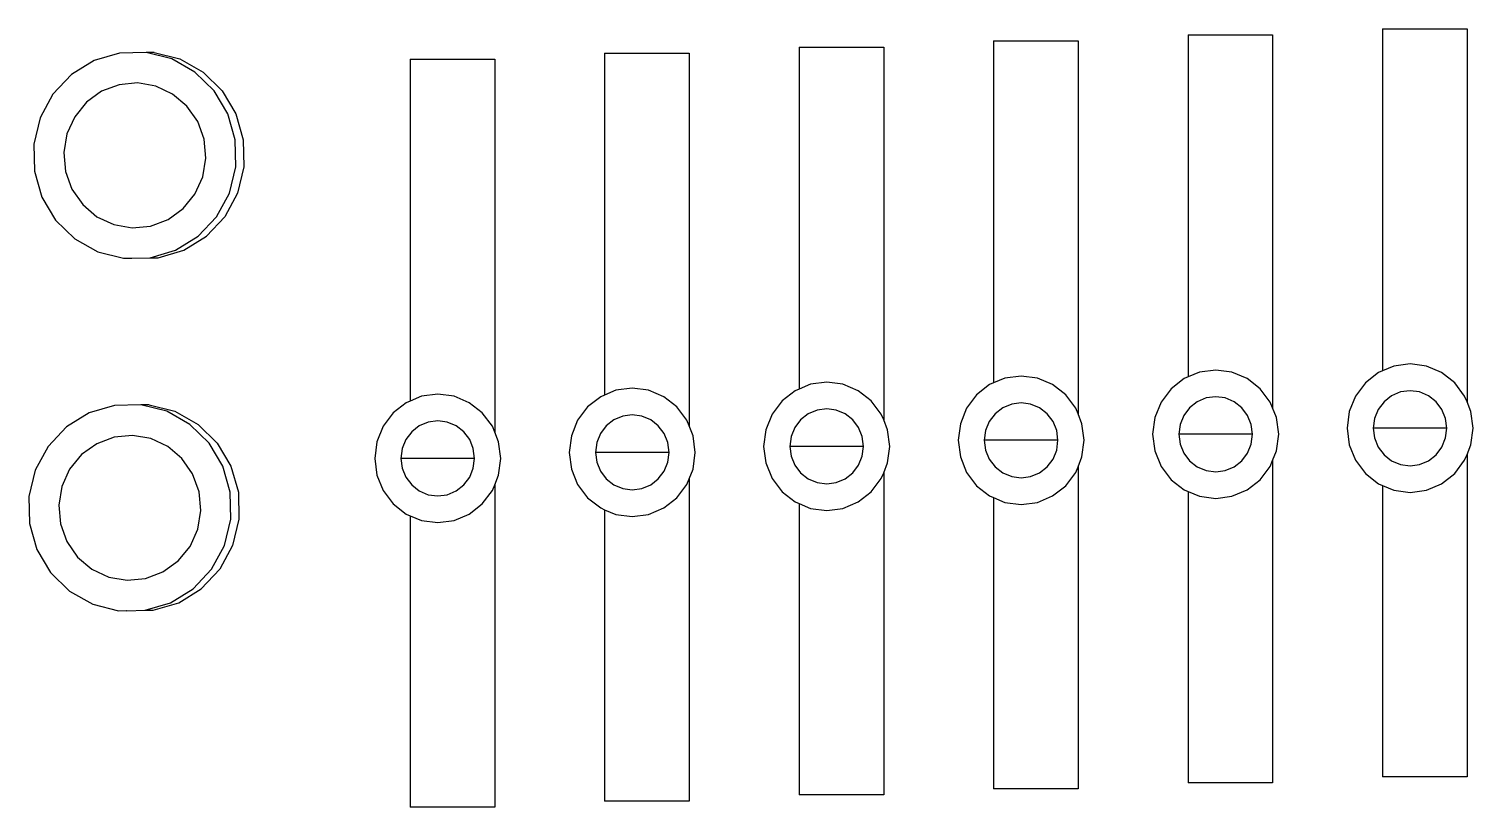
# Model space of a CAD drawing. Extents: x 2733443 to 3206532, y -1516114 to -1264405.
# Drawn here: x 3029082.1 to 3029207, y -1493430.3 to -1493363 of the extents above; entities that cross this region are included whole.
import ezdxf

# ---------------------------------------------------------------- set-up
doc = ezdxf.new("R2010")
doc.units = 0
doc.header["$MEASUREMENT"] = 0
doc.linetypes.add('1', pattern=[0, 0, 0])
doc.layers.get('0').update_dxf_attribs({"color": 250, "linetype": '1'})
doc.layers.add('furniture', color=33, linetype='Continuous')

# ---------------------------------------------------------------- blocks, each defined once
blk = doc.blocks.new('EQUIPMENT')
at = {"layer": 'furniture'}
for p, q in [((-2394.02, 8800.4), (-2386.7, 8800.4)), ((-2394.02, 8800.4), (-2394.02, 8770.82)), ((-2386.7, 8800.4), (-2386.7, 8768.14)), ((-2427.65, 8799.36), (-2420.34, 8799.36)), ((-2427.65, 8799.36), (-2427.65, 8769.78)), ((-2420.34, 8799.36), (-2420.34, 8767.1)), ((-2410.83, 8799.88), (-2410.83, 8770.3)), ((-2410.83, 8799.88), (-2403.52, 8799.88)), ((-2403.52, 8799.88), (-2403.52, 8767.62)), ((-2503.24, 8798.31), (-2505.44, 8797.66)), ((-2500.94, 8798.36), (-2503.24, 8798.31)), ((-2498.72, 8797.8), (-2500.94, 8798.36)), ((-2500.24, 8798.36), (-2500.94, 8798.36)), ((-2500.24, 8798.36), (-2498.02, 8797.8)), ((-2496.71, 8796.67), (-2498.72, 8797.8)), ((-2498.02, 8797.8), (-2496.01, 8796.67)), ((-2478.1, 8797.79), (-2478.1, 8768.21)), ((-2478.1, 8797.79), (-2470.79, 8797.79)), ((-2470.79, 8797.79), (-2470.79, 8765.53)), ((-2461.29, 8798.31), (-2461.29, 8768.73)), ((-2461.29, 8798.31), (-2453.97, 8798.31)), ((-2453.97, 8798.31), (-2453.97, 8766.06)), ((-2444.47, 8798.83), (-2437.15, 8798.83)), ((-2444.47, 8798.83), (-2444.47, 8769.25)), ((-2437.15, 8798.83), (-2437.15, 8766.58)), ((-2505.44, 8797.66), (-2507.4, 8796.45)), ((-2495.06, 8795.05), (-2496.71, 8796.67)), ((-2496.01, 8796.67), (-2494.35, 8795.05)), ((-2507.4, 8796.45), (-2508.99, 8794.76)), ((-2503.27, 8795.57), (-2504.78, 8795)), ((-2501.68, 8795.72), (-2503.27, 8795.57)), ((-2500.09, 8795.44), (-2501.68, 8795.72)), ((-2498.64, 8794.76), (-2500.09, 8795.44)), ((-2508.99, 8794.76), (-2510.09, 8792.71)), ((-2506.09, 8794.05), (-2507.11, 8792.8)), ((-2504.78, 8795), (-2506.09, 8794.05)), ((-2497.4, 8793.72), (-2498.64, 8794.76)), ((-2493.87, 8793.05), (-2495.06, 8795.05)), ((-2494.35, 8795.05), (-2493.17, 8793.05)), ((-2507.11, 8792.8), (-2507.78, 8791.31)), ((-2496.47, 8792.38), (-2497.4, 8793.72)), ((-2493.23, 8790.81), (-2493.87, 8793.05)), ((-2493.17, 8793.05), (-2492.53, 8790.81)), ((-2510.09, 8792.71), (-2510.64, 8790.44)), ((-2495.92, 8790.85), (-2496.47, 8792.38)), ((-2510.64, 8790.44), (-2510.59, 8788.1)), ((-2507.78, 8791.31), (-2508.05, 8789.7)), ((-2495.77, 8789.22), (-2495.92, 8790.85)), ((-2493.18, 8788.47), (-2493.23, 8790.81)), ((-2492.53, 8790.81), (-2492.48, 8788.47)), ((-2508.05, 8789.7), (-2507.9, 8788.07)), ((-2496.04, 8787.6), (-2495.77, 8789.22)), ((-2510.59, 8788.1), (-2509.95, 8785.86)), ((-2507.9, 8788.07), (-2507.35, 8786.53)), ((-2493.73, 8786.2), (-2493.18, 8788.47)), ((-2492.48, 8788.47), (-2493.03, 8786.2)), ((-2507.35, 8786.53), (-2506.42, 8785.2)), ((-2496.71, 8786.12), (-2496.04, 8787.6)), ((-2509.95, 8785.86), (-2508.77, 8783.86)), ((-2497.73, 8784.86), (-2496.71, 8786.12)), ((-2494.84, 8784.15), (-2493.73, 8786.2)), ((-2493.03, 8786.2), (-2494.13, 8784.15)), ((-2506.42, 8785.2), (-2505.19, 8784.15)), ((-2505.19, 8784.15), (-2503.73, 8783.47)), ((-2499.04, 8783.91), (-2497.73, 8784.86)), ((-2496.42, 8782.47), (-2494.84, 8784.15)), ((-2494.13, 8784.15), (-2495.72, 8782.47)), ((-2508.77, 8783.86), (-2507.11, 8782.24)), ((-2503.73, 8783.47), (-2502.15, 8783.19)), ((-2502.15, 8783.19), (-2500.55, 8783.34)), ((-2500.55, 8783.34), (-2499.04, 8783.91)), ((-2507.11, 8782.24), (-2505.1, 8781.11)), ((-2498.38, 8781.26), (-2496.42, 8782.47)), ((-2497.68, 8781.26), (-2495.72, 8782.47)), ((-2505.1, 8781.11), (-2502.88, 8780.56)), ((-2502.88, 8780.56), (-2502.23, 8780.57)), ((-2502.23, 8780.57), (-2502.17, 8780.56)), ((-2502.17, 8780.56), (-2500.59, 8780.6)), ((-2500.59, 8780.6), (-2498.38, 8781.26)), ((-2500.59, 8780.6), (-2499.88, 8780.6)), ((-2499.88, 8780.6), (-2497.68, 8781.26)), ((-2425.26, 8770.38), (-2426.67, 8770.19)), ((-2423.85, 8770.19), (-2425.26, 8770.38)), ((-2410.83, 8770.3), (-2411.17, 8770.16)), ((-2409.85, 8770.71), (-2410.83, 8770.3)), ((-2408.44, 8770.9), (-2409.85, 8770.71)), ((-2407.03, 8770.71), (-2408.44, 8770.9)), ((-2405.72, 8770.16), (-2407.03, 8770.71)), ((-2394.35, 8770.68), (-2395.48, 8769.8)), ((-2394.02, 8770.82), (-2394.35, 8770.68)), ((-2393.04, 8771.23), (-2394.02, 8770.82)), ((-2391.63, 8771.42), (-2393.04, 8771.23)), ((-2390.22, 8771.23), (-2391.63, 8771.42)), ((-2388.9, 8770.68), (-2390.22, 8771.23)), ((-2387.77, 8769.8), (-2388.9, 8770.68)), ((-2460.31, 8769.15), (-2461.29, 8768.73)), ((-2458.9, 8769.34), (-2460.31, 8769.15)), ((-2457.48, 8769.15), (-2458.9, 8769.34)), ((-2456.17, 8768.59), (-2457.48, 8769.15)), ((-2444.8, 8769.11), (-2445.93, 8768.23)), ((-2444.47, 8769.25), (-2444.8, 8769.11)), ((-2443.49, 8769.67), (-2444.47, 8769.25)), ((-2442.08, 8769.86), (-2443.49, 8769.67)), ((-2440.67, 8769.67), (-2442.08, 8769.86)), ((-2439.35, 8769.11), (-2440.67, 8769.67)), ((-2438.22, 8768.23), (-2439.35, 8769.11)), ((-2427.99, 8769.64), (-2429.11, 8768.75)), ((-2427.65, 8769.78), (-2427.99, 8769.64)), ((-2426.67, 8770.19), (-2427.65, 8769.78)), ((-2422.54, 8769.64), (-2423.85, 8770.19)), ((-2421.41, 8768.75), (-2422.54, 8769.64)), ((-2412.3, 8769.27), (-2413.16, 8768.12)), ((-2411.17, 8770.16), (-2412.3, 8769.27)), ((-2404.59, 8769.27), (-2405.72, 8770.16)), ((-2403.72, 8768.12), (-2404.59, 8769.27)), ((-2395.48, 8769.8), (-2396.35, 8768.65)), ((-2391.63, 8769.11), (-2392.45, 8769)), ((-2390.8, 8769), (-2391.63, 8769.11)), ((-2386.91, 8768.65), (-2387.77, 8769.8)), ((-2503.67, 8767.84), (-2505.87, 8767.19)), ((-2501.38, 8767.89), (-2503.67, 8767.84)), ((-2499.15, 8767.33), (-2501.38, 8767.89)), ((-2500.68, 8767.89), (-2501.38, 8767.89)), ((-2500.68, 8767.89), (-2498.45, 8767.33)), ((-2478.44, 8768.07), (-2479.57, 8767.19)), ((-2478.1, 8768.21), (-2478.44, 8768.07)), ((-2477.12, 8768.63), (-2478.1, 8768.21)), ((-2475.71, 8768.81), (-2477.12, 8768.63)), ((-2474.3, 8768.63), (-2475.71, 8768.81)), ((-2472.99, 8768.07), (-2474.3, 8768.63)), ((-2471.86, 8767.19), (-2472.99, 8768.07)), ((-2461.62, 8768.59), (-2462.75, 8767.71)), ((-2461.29, 8768.73), (-2461.62, 8768.59)), ((-2455.04, 8767.71), (-2456.17, 8768.59)), ((-2445.93, 8768.23), (-2446.8, 8767.08)), ((-2437.36, 8767.08), (-2438.22, 8768.23)), ((-2429.11, 8768.75), (-2429.98, 8767.6)), ((-2426.08, 8767.96), (-2426.85, 8767.64)), ((-2425.26, 8768.07), (-2426.08, 8767.96)), ((-2424.44, 8767.96), (-2425.26, 8768.07)), ((-2423.67, 8767.64), (-2424.44, 8767.96)), ((-2420.54, 8767.6), (-2421.41, 8768.75)), ((-2413.16, 8768.12), (-2413.71, 8766.78)), ((-2410.04, 8768.16), (-2410.7, 8767.64)), ((-2409.27, 8768.48), (-2410.04, 8768.16)), ((-2408.44, 8768.59), (-2409.27, 8768.48)), ((-2407.62, 8768.48), (-2408.44, 8768.59)), ((-2406.85, 8768.16), (-2407.62, 8768.48)), ((-2406.19, 8767.64), (-2406.85, 8768.16)), ((-2403.52, 8767.62), (-2403.72, 8768.12)), ((-2396.35, 8768.65), (-2396.89, 8767.3)), ((-2393.88, 8768.16), (-2394.38, 8767.49)), ((-2393.22, 8768.68), (-2393.88, 8768.16)), ((-2392.45, 8769), (-2393.22, 8768.68)), ((-2390.03, 8768.68), (-2390.8, 8769)), ((-2389.37, 8768.16), (-2390.03, 8768.68)), ((-2388.87, 8767.49), (-2389.37, 8768.16)), ((-2386.7, 8768.14), (-2386.91, 8768.65)), ((-2386.36, 8767.3), (-2386.7, 8768.14)), ((-2505.87, 8767.19), (-2507.83, 8765.98)), ((-2497.15, 8766.2), (-2499.15, 8767.33)), ((-2498.45, 8767.33), (-2496.44, 8766.2)), ((-2479.57, 8767.19), (-2480.43, 8766.04)), ((-2470.99, 8766.04), (-2471.86, 8767.19)), ((-2463.62, 8766.56), (-2464.16, 8765.22)), ((-2462.75, 8767.71), (-2463.62, 8766.56)), ((-2460.49, 8766.59), (-2461.15, 8766.08)), ((-2459.72, 8766.92), (-2460.49, 8766.59)), ((-2458.9, 8767.03), (-2459.72, 8766.92)), ((-2458.07, 8766.92), (-2458.9, 8767.03)), ((-2457.3, 8766.59), (-2458.07, 8766.92)), ((-2456.64, 8766.08), (-2457.3, 8766.59)), ((-2454.18, 8766.56), (-2455.04, 8767.71)), ((-2453.97, 8766.06), (-2454.18, 8766.56)), ((-2446.8, 8767.08), (-2447.34, 8765.74)), ((-2444.33, 8766.6), (-2444.84, 8765.92)), ((-2443.67, 8767.11), (-2444.33, 8766.6)), ((-2442.9, 8767.44), (-2443.67, 8767.11)), ((-2442.08, 8767.55), (-2442.9, 8767.44)), ((-2441.25, 8767.44), (-2442.08, 8767.55)), ((-2440.49, 8767.11), (-2441.25, 8767.44)), ((-2439.83, 8766.6), (-2440.49, 8767.11)), ((-2439.32, 8765.92), (-2439.83, 8766.6)), ((-2437.15, 8766.58), (-2437.36, 8767.08)), ((-2436.81, 8765.74), (-2437.15, 8766.58)), ((-2429.98, 8767.6), (-2430.52, 8766.26)), ((-2427.51, 8767.12), (-2428.02, 8766.45)), ((-2426.85, 8767.64), (-2427.51, 8767.12)), ((-2423.01, 8767.12), (-2423.67, 8767.64)), ((-2422.5, 8766.45), (-2423.01, 8767.12)), ((-2420.34, 8767.1), (-2420.54, 8767.6)), ((-2420, 8766.26), (-2420.34, 8767.1)), ((-2413.71, 8766.78), (-2413.89, 8765.34)), ((-2411.2, 8766.97), (-2411.52, 8766.19)), ((-2410.7, 8767.64), (-2411.2, 8766.97)), ((-2405.69, 8766.97), (-2406.19, 8767.64)), ((-2405.37, 8766.19), (-2405.69, 8766.97)), ((-2403.18, 8766.78), (-2403.52, 8767.62)), ((-2402.99, 8765.34), (-2403.18, 8766.78)), ((-2396.89, 8767.3), (-2397.08, 8765.87)), ((-2394.7, 8766.71), (-2394.81, 8765.87)), ((-2394.38, 8767.49), (-2394.7, 8766.71)), ((-2388.55, 8766.71), (-2388.87, 8767.49)), ((-2388.44, 8765.87), (-2388.55, 8766.71)), ((-2386.18, 8765.87), (-2386.36, 8767.3)), ((-2507.83, 8765.98), (-2509.42, 8764.29)), ((-2495.49, 8764.58), (-2497.15, 8766.2)), ((-2496.44, 8766.2), (-2494.79, 8764.58)), ((-2480.43, 8766.04), (-2480.98, 8764.7)), ((-2477.96, 8765.55), (-2478.47, 8764.88)), ((-2477.31, 8766.07), (-2477.96, 8765.55)), ((-2476.54, 8766.39), (-2477.31, 8766.07)), ((-2475.71, 8766.5), (-2476.54, 8766.39)), ((-2474.89, 8766.39), (-2475.71, 8766.5)), ((-2474.12, 8766.07), (-2474.89, 8766.39)), ((-2473.46, 8765.55), (-2474.12, 8766.07)), ((-2472.95, 8764.88), (-2473.46, 8765.55)), ((-2470.79, 8765.53), (-2470.99, 8766.04)), ((-2470.45, 8764.7), (-2470.79, 8765.53)), ((-2461.65, 8765.4), (-2461.97, 8764.62)), ((-2461.15, 8766.08), (-2461.65, 8765.4)), ((-2456.14, 8765.4), (-2456.64, 8766.08)), ((-2455.82, 8764.62), (-2456.14, 8765.4)), ((-2453.63, 8765.22), (-2453.97, 8766.06)), ((-2447.34, 8765.74), (-2447.53, 8764.3)), ((-2444.84, 8765.92), (-2445.15, 8765.14)), ((-2439, 8765.14), (-2439.32, 8765.92)), ((-2436.63, 8764.3), (-2436.81, 8765.74)), ((-2430.52, 8766.26), (-2430.71, 8764.82)), ((-2428.34, 8765.66), (-2428.45, 8764.82)), ((-2428.02, 8766.45), (-2428.34, 8765.66)), ((-2422.18, 8765.66), (-2422.5, 8766.45)), ((-2422.08, 8764.82), (-2422.18, 8765.66)), ((-2419.81, 8764.82), (-2420, 8766.26)), ((-2413.89, 8765.34), (-2413.71, 8763.91)), ((-2411.52, 8766.19), (-2411.63, 8765.34)), ((-2411.63, 8765.34), (-2411.52, 8764.5)), ((-2405.26, 8765.34), (-2411.63, 8765.34)), ((-2405.26, 8765.34), (-2405.37, 8766.19)), ((-2405.37, 8764.5), (-2405.26, 8765.34)), ((-2403.18, 8763.91), (-2402.99, 8765.34)), ((-2397.08, 8765.87), (-2396.89, 8764.43)), ((-2394.81, 8765.87), (-2394.7, 8765.03)), ((-2388.44, 8765.87), (-2394.81, 8765.87)), ((-2388.55, 8765.03), (-2388.44, 8765.87)), ((-2386.36, 8764.43), (-2386.18, 8765.87)), ((-2509.42, 8764.29), (-2510.53, 8762.24)), ((-2505.21, 8764.53), (-2506.52, 8763.58)), ((-2503.71, 8765.1), (-2505.21, 8764.53)), ((-2502.11, 8765.25), (-2503.71, 8765.1)), ((-2500.53, 8764.97), (-2502.11, 8765.25)), ((-2499.07, 8764.29), (-2500.53, 8764.97)), ((-2497.84, 8763.24), (-2499.07, 8764.29)), ((-2494.3, 8762.58), (-2495.49, 8764.58)), ((-2494.79, 8764.58), (-2493.6, 8762.58)), ((-2480.98, 8764.7), (-2481.16, 8763.26)), ((-2478.79, 8764.1), (-2478.9, 8763.26)), ((-2478.47, 8764.88), (-2478.79, 8764.1)), ((-2472.64, 8764.1), (-2472.95, 8764.88)), ((-2472.53, 8763.26), (-2472.64, 8764.1)), ((-2470.26, 8763.26), (-2470.45, 8764.7)), ((-2464.16, 8765.22), (-2464.35, 8763.78)), ((-2461.97, 8764.62), (-2462.08, 8763.78)), ((-2455.71, 8763.78), (-2455.82, 8764.62)), ((-2453.45, 8763.78), (-2453.63, 8765.22)), ((-2447.53, 8764.3), (-2447.34, 8762.86)), ((-2445.15, 8765.14), (-2445.26, 8764.3)), ((-2445.26, 8764.3), (-2445.15, 8763.46)), ((-2438.89, 8764.3), (-2445.26, 8764.3)), ((-2438.89, 8764.3), (-2439, 8765.14)), ((-2439, 8763.46), (-2438.89, 8764.3)), ((-2436.81, 8762.86), (-2436.63, 8764.3)), ((-2430.71, 8764.82), (-2430.52, 8763.38)), ((-2428.45, 8764.82), (-2428.34, 8763.98)), ((-2422.08, 8764.82), (-2428.45, 8764.82)), ((-2422.18, 8763.98), (-2422.08, 8764.82)), ((-2420, 8763.38), (-2419.81, 8764.82)), ((-2411.52, 8764.5), (-2411.2, 8763.72)), ((-2405.69, 8763.72), (-2405.37, 8764.5)), ((-2396.89, 8764.43), (-2396.35, 8763.09)), ((-2394.7, 8765.03), (-2394.38, 8764.24)), ((-2394.38, 8764.24), (-2393.88, 8763.57)), ((-2389.37, 8763.57), (-2388.87, 8764.24)), ((-2388.87, 8764.24), (-2388.55, 8765.03)), ((-2386.7, 8763.59), (-2386.36, 8764.43)), ((-2506.52, 8763.58), (-2507.55, 8762.32)), ((-2496.91, 8761.91), (-2497.84, 8763.24)), ((-2481.16, 8763.26), (-2480.98, 8761.82)), ((-2478.9, 8763.26), (-2478.79, 8762.42)), ((-2472.53, 8763.26), (-2478.9, 8763.26)), ((-2472.64, 8762.42), (-2472.53, 8763.26)), ((-2470.45, 8761.82), (-2470.26, 8763.26)), ((-2464.35, 8763.78), (-2464.16, 8762.34)), ((-2462.08, 8763.78), (-2461.97, 8762.94)), ((-2455.71, 8763.78), (-2462.08, 8763.78)), ((-2461.97, 8762.94), (-2461.65, 8762.15)), ((-2456.14, 8762.15), (-2455.82, 8762.94)), ((-2455.82, 8762.94), (-2455.71, 8763.78)), ((-2453.63, 8762.34), (-2453.45, 8763.78)), ((-2447.34, 8762.86), (-2446.8, 8761.52)), ((-2445.15, 8763.46), (-2444.84, 8762.68)), ((-2439.32, 8762.68), (-2439, 8763.46)), ((-2437.15, 8762.02), (-2436.81, 8762.86)), ((-2430.52, 8763.38), (-2429.98, 8762.04)), ((-2428.34, 8763.98), (-2428.02, 8763.2)), ((-2428.02, 8763.2), (-2427.51, 8762.53)), ((-2423.01, 8762.53), (-2422.5, 8763.2)), ((-2422.5, 8763.2), (-2422.18, 8763.98)), ((-2420.34, 8762.54), (-2420, 8763.38)), ((-2413.71, 8763.91), (-2413.16, 8762.57)), ((-2411.2, 8763.72), (-2410.7, 8763.05)), ((-2410.7, 8763.05), (-2410.04, 8762.53)), ((-2406.85, 8762.53), (-2406.19, 8763.05)), ((-2406.19, 8763.05), (-2405.69, 8763.72)), ((-2403.72, 8762.57), (-2403.52, 8763.07)), ((-2403.52, 8763.07), (-2403.18, 8763.91)), ((-2403.52, 8763.07), (-2403.52, 8735.19)), ((-2396.35, 8763.09), (-2395.48, 8761.94)), ((-2393.88, 8763.57), (-2393.22, 8763.05)), ((-2393.22, 8763.05), (-2392.45, 8762.73)), ((-2390.8, 8762.73), (-2390.03, 8763.05)), ((-2390.03, 8763.05), (-2389.37, 8763.57)), ((-2387.77, 8761.94), (-2386.91, 8763.09)), ((-2386.91, 8763.09), (-2386.7, 8763.59)), ((-2386.7, 8763.59), (-2386.7, 8735.71)), ((-2510.53, 8762.24), (-2511.07, 8759.97)), ((-2507.55, 8762.32), (-2508.22, 8760.84)), ((-2496.35, 8760.37), (-2496.91, 8761.91)), ((-2493.67, 8760.34), (-2494.3, 8762.58)), ((-2493.6, 8762.58), (-2492.96, 8760.34)), ((-2480.98, 8761.82), (-2480.43, 8760.48)), ((-2478.79, 8762.42), (-2478.47, 8761.63)), ((-2478.47, 8761.63), (-2477.96, 8760.96)), ((-2473.46, 8760.96), (-2472.95, 8761.63)), ((-2472.95, 8761.63), (-2472.64, 8762.42)), ((-2470.79, 8760.98), (-2470.45, 8761.82)), ((-2464.16, 8762.34), (-2463.62, 8761)), ((-2461.65, 8762.15), (-2461.15, 8761.48)), ((-2456.64, 8761.48), (-2456.14, 8762.15)), ((-2453.97, 8761.5), (-2453.63, 8762.34)), ((-2444.84, 8762.68), (-2444.33, 8762)), ((-2444.33, 8762), (-2443.67, 8761.49)), ((-2440.49, 8761.49), (-2439.83, 8762)), ((-2439.83, 8762), (-2439.32, 8762.68)), ((-2437.36, 8761.52), (-2437.15, 8762.02)), ((-2437.15, 8762.02), (-2437.15, 8734.15)), ((-2429.98, 8762.04), (-2429.11, 8760.89)), ((-2427.51, 8762.53), (-2426.85, 8762.01)), ((-2426.85, 8762.01), (-2426.08, 8761.69)), ((-2426.08, 8761.69), (-2425.26, 8761.57)), ((-2425.26, 8761.57), (-2424.44, 8761.69)), ((-2424.44, 8761.69), (-2423.67, 8762.01)), ((-2423.67, 8762.01), (-2423.01, 8762.53)), ((-2421.41, 8760.89), (-2420.54, 8762.04)), ((-2420.54, 8762.04), (-2420.34, 8762.54)), ((-2420.34, 8762.54), (-2420.34, 8734.67)), ((-2413.16, 8762.57), (-2412.3, 8761.41)), ((-2410.04, 8762.53), (-2409.27, 8762.21)), ((-2409.27, 8762.21), (-2408.44, 8762.1)), ((-2408.44, 8762.1), (-2407.62, 8762.21)), ((-2407.62, 8762.21), (-2406.85, 8762.53)), ((-2404.59, 8761.41), (-2403.72, 8762.57)), ((-2395.48, 8761.94), (-2394.35, 8761.05)), ((-2392.45, 8762.73), (-2391.63, 8762.62)), ((-2391.63, 8762.62), (-2390.8, 8762.73)), ((-2388.9, 8761.05), (-2387.77, 8761.94)), ((-2508.22, 8760.84), (-2508.49, 8759.22)), ((-2496.2, 8758.75), (-2496.35, 8760.37)), ((-2493.62, 8758), (-2493.67, 8760.34)), ((-2492.96, 8760.34), (-2492.92, 8758)), ((-2480.43, 8760.48), (-2479.57, 8759.33)), ((-2477.96, 8760.96), (-2477.31, 8760.44)), ((-2477.31, 8760.44), (-2476.54, 8760.12)), ((-2474.89, 8760.12), (-2474.12, 8760.44)), ((-2474.12, 8760.44), (-2473.46, 8760.96)), ((-2471.86, 8759.33), (-2470.99, 8760.48)), ((-2470.99, 8760.48), (-2470.79, 8760.98)), ((-2470.79, 8760.98), (-2470.79, 8733.1)), ((-2463.62, 8761), (-2462.75, 8759.85)), ((-2461.15, 8761.48), (-2460.49, 8760.97)), ((-2460.49, 8760.97), (-2459.72, 8760.64)), ((-2459.72, 8760.64), (-2458.9, 8760.53)), ((-2458.9, 8760.53), (-2458.07, 8760.64)), ((-2458.07, 8760.64), (-2457.3, 8760.97)), ((-2457.3, 8760.97), (-2456.64, 8761.48)), ((-2455.04, 8759.85), (-2454.18, 8761)), ((-2454.18, 8761), (-2453.97, 8761.5)), ((-2453.97, 8761.5), (-2453.97, 8733.62)), ((-2446.8, 8761.52), (-2445.93, 8760.37)), ((-2445.93, 8760.37), (-2444.8, 8759.49)), ((-2443.67, 8761.49), (-2442.9, 8761.16)), ((-2442.9, 8761.16), (-2442.08, 8761.05)), ((-2442.08, 8761.05), (-2441.25, 8761.16)), ((-2441.25, 8761.16), (-2440.49, 8761.49)), ((-2439.35, 8759.49), (-2438.22, 8760.37)), ((-2438.22, 8760.37), (-2437.36, 8761.52)), ((-2429.11, 8760.89), (-2427.99, 8760.01)), ((-2422.54, 8760.01), (-2421.41, 8760.89)), ((-2412.3, 8761.41), (-2411.17, 8760.53)), ((-2411.17, 8760.53), (-2410.83, 8760.39)), ((-2410.83, 8760.39), (-2410.83, 8735.19)), ((-2410.83, 8760.39), (-2409.85, 8759.98)), ((-2407.03, 8759.98), (-2405.72, 8760.53)), ((-2405.72, 8760.53), (-2404.59, 8761.41)), ((-2394.35, 8761.05), (-2394.02, 8760.91)), ((-2394.02, 8760.91), (-2394.02, 8735.72)), ((-2394.02, 8760.91), (-2393.04, 8760.5)), ((-2393.04, 8760.5), (-2391.63, 8760.31)), ((-2391.63, 8760.31), (-2390.22, 8760.5)), ((-2390.22, 8760.5), (-2388.9, 8761.05)), ((-2511.07, 8759.97), (-2511.03, 8757.63)), ((-2508.49, 8759.22), (-2508.34, 8757.6)), ((-2479.57, 8759.33), (-2478.44, 8758.44)), ((-2476.54, 8760.12), (-2475.71, 8760.01)), ((-2475.71, 8760.01), (-2474.89, 8760.12)), ((-2472.99, 8758.44), (-2471.86, 8759.33)), ((-2462.75, 8759.85), (-2461.62, 8758.97)), ((-2456.17, 8758.97), (-2455.04, 8759.85)), ((-2444.8, 8759.49), (-2444.47, 8759.35)), ((-2444.47, 8759.35), (-2444.47, 8734.15)), ((-2444.47, 8759.35), (-2443.49, 8758.93)), ((-2440.67, 8758.93), (-2439.35, 8759.49)), ((-2427.99, 8760.01), (-2427.65, 8759.87)), ((-2427.65, 8759.87), (-2427.65, 8734.67)), ((-2427.65, 8759.87), (-2426.67, 8759.45)), ((-2426.67, 8759.45), (-2425.26, 8759.26)), ((-2425.26, 8759.26), (-2423.85, 8759.45)), ((-2423.85, 8759.45), (-2422.54, 8760.01)), ((-2409.85, 8759.98), (-2408.44, 8759.79)), ((-2408.44, 8759.79), (-2407.03, 8759.98)), ((-2496.47, 8757.13), (-2496.2, 8758.75)), ((-2494.17, 8755.73), (-2493.62, 8758)), ((-2492.92, 8758), (-2493.46, 8755.73)), ((-2478.44, 8758.44), (-2478.1, 8758.3)), ((-2478.1, 8758.3), (-2478.1, 8733.11)), ((-2478.1, 8758.3), (-2477.12, 8757.89)), ((-2477.12, 8757.89), (-2475.71, 8757.7)), ((-2475.71, 8757.7), (-2474.3, 8757.89)), ((-2474.3, 8757.89), (-2472.99, 8758.44)), ((-2461.62, 8758.97), (-2461.29, 8758.82)), ((-2461.29, 8758.82), (-2461.29, 8733.63)), ((-2461.29, 8758.82), (-2460.31, 8758.41)), ((-2460.31, 8758.41), (-2458.9, 8758.22)), ((-2458.9, 8758.22), (-2457.48, 8758.41)), ((-2457.48, 8758.41), (-2456.17, 8758.97)), ((-2443.49, 8758.93), (-2442.08, 8758.74)), ((-2442.08, 8758.74), (-2440.67, 8758.93)), ((-2511.03, 8757.63), (-2510.39, 8755.39)), ((-2508.34, 8757.6), (-2507.78, 8756.06)), ((-2497.14, 8755.65), (-2496.47, 8757.13)), ((-2510.39, 8755.39), (-2509.2, 8753.39)), ((-2507.78, 8756.06), (-2506.86, 8754.73)), ((-2498.17, 8754.39), (-2497.14, 8755.65)), ((-2495.27, 8753.68), (-2494.17, 8755.73)), ((-2493.46, 8755.73), (-2494.57, 8753.68)), ((-2506.86, 8754.73), (-2505.62, 8753.68)), ((-2499.48, 8753.44), (-2498.17, 8754.39)), ((-2509.2, 8753.39), (-2507.55, 8751.77)), ((-2505.62, 8753.68), (-2504.16, 8753)), ((-2504.16, 8753), (-2502.58, 8752.72)), ((-2502.58, 8752.72), (-2500.98, 8752.87)), ((-2500.98, 8752.87), (-2499.48, 8753.44)), ((-2496.86, 8751.99), (-2495.27, 8753.68)), ((-2494.57, 8753.68), (-2496.16, 8751.99)), ((-2507.55, 8751.77), (-2505.54, 8750.64)), ((-2498.82, 8750.78), (-2496.86, 8751.99)), ((-2498.12, 8750.78), (-2496.16, 8751.99)), ((-2505.54, 8750.64), (-2503.31, 8750.08)), ((-2501.02, 8750.13), (-2498.82, 8750.78)), ((-2500.32, 8750.13), (-2498.12, 8750.78)), ((-2503.31, 8750.08), (-2502.66, 8750.1)), ((-2502.66, 8750.1), (-2502.61, 8750.08)), ((-2502.61, 8750.08), (-2501.02, 8750.13)), ((-2501.02, 8750.13), (-2500.32, 8750.13)), ((-2386.7, 8735.71), (-2394.02, 8735.72)), ((-2437.15, 8734.15), (-2444.47, 8734.15)), ((-2420.34, 8734.67), (-2427.65, 8734.67)), ((-2403.52, 8735.19), (-2410.83, 8735.19)), ((-2470.79, 8733.1), (-2478.1, 8733.11)), ((-2453.97, 8733.62), (-2461.29, 8733.63))]:
    blk.add_line(p, q, dxfattribs=at)

msp = doc.modelspace()

# ---------------------------------------------------------------- block references
at = {"color": 240, "true_color": 0xed1f24}
msp.add_blockref('EQUIPMENT', (3031593.1809, -1502163.4359), dxfattribs=at)

doc.saveas('drawing.dxf')
